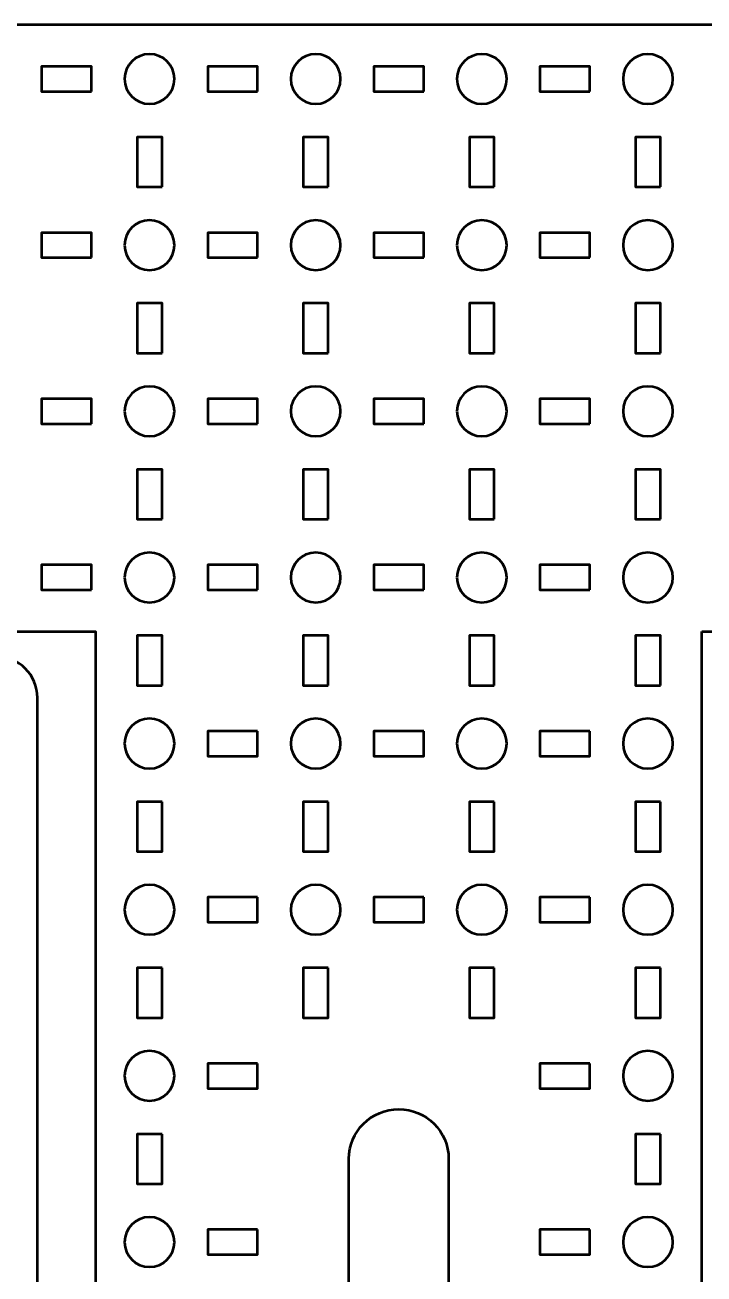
# Model space of a CAD drawing. Header units: centimetres. Extents: x -26.1 to 5.1, y -32.2 to 2.5.
# Drawn here: x -11 to -2.83, y -12.51 to 2.53 of the extents above; entities that cross this region are included whole.
import ezdxf

# ---------------------------------------------------------------- set-up
doc = ezdxf.new("R2010")
doc.units = ezdxf.units.CM
doc.header["$MEASUREMENT"] = 0
doc.layers.add('Layer 1', color=7, linetype='Continuous')

msp = doc.modelspace()

# ---------------------------------------------------------------- linework, layer by layer
at = {"layer": 'Layer 1', "color": 114, "lineweight": 53}
for points in [[(-2.84999, -4.775), (-2.84999, -4.775), (-2.84999, -14.27503), (-2.84999, -14.27503), (-2.84999, -14.27503), (-2.84999, -14.552), (-3.07308, -14.77499), (-3.35008, -14.77499), (-3.35008, -14.77499), (-3.35008, -14.77499), (-5.90001, -14.77499), (-5.90001, -14.77499), (-5.90001, -14.77499), (-5.90001, -14.77499), (-5.90001, -11.12499), (-5.90001, -11.12499), (-5.90001, -11.12499), (-5.90001, -10.79367), (-6.16869, -10.52499), (-6.50001, -10.52499), (-6.50001, -10.52499), (-6.83133, -10.52499), (-7.10001, -10.79367), (-7.10001, -11.12499), (-7.10001, -11.12499), (-7.10001, -11.12499), (-7.10001, -14.77499), (-7.10001, -14.77499), (-7.10001, -14.77499), (-7.10001, -14.77499), (-9.65005, -14.77499), (-9.65005, -14.77499), (-9.65005, -14.77499), (-9.92702, -14.77499), (-10.15001, -14.552), (-10.15001, -14.27503), (-10.15001, -14.27503), (-10.15001, -14.27503), (-10.15001, -4.775), (-10.15001, -4.775), (-10.15001, -4.775), (-10.15001, -4.775), (-17.65004, -4.775), (-17.65004, -4.775), (-17.65004, -4.775), (-17.92701, -4.775), (-18.15, -4.55191), (-18.15, -4.27491), (-18.15, -4.27491), (-18.15, -4.27491), (-18.15, 2.02506), (-18.15, 2.02506), (-18.15, 2.02506), (-18.15, 2.30203), (-17.92701, 2.52502), (-17.65004, 2.52502), (-17.65004, 2.52502), (-17.65004, 2.52502), (4.64989, 2.52502), (4.64989, 2.52502), (4.64989, 2.52502), (4.92689, 2.52502), (5.14999, 2.30203), (5.14999, 2.02506), (5.14999, 2.02506), (5.14999, 2.02506), (5.14999, -4.27491), (5.14999, -4.27491), (5.14999, -4.27491), (5.14999, -4.55191), (4.92689, -4.775), (4.64989, -4.775), (4.64989, -4.775), (4.64989, -4.775), (-2.84999, -4.775), (-2.84999, -4.775)], [(-18.15001, -15.07498), (-18.15001, -15.07498), (-18.15001, -5.57495), (-18.15001, -5.57495), (-18.15001, -5.57495), (-18.15001, -5.29798), (-17.92692, -5.07499), (-17.64992, -5.07499), (-17.64992, -5.07499), (-17.64992, -5.07499), (-15.09999, -5.07499), (-15.09999, -5.07499), (-15.09999, -5.07499), (-15.09999, -5.07499), (-15.09999, -8.72499), (-15.09999, -8.72499), (-15.09999, -8.72499), (-15.09999, -9.05631), (-14.83131, -9.32499), (-14.49999, -9.32499), (-14.49999, -9.32499), (-14.16867, -9.32499), (-13.89999, -9.05631), (-13.89999, -8.72499), (-13.89999, -8.72499), (-13.89999, -8.72499), (-13.89999, -5.07499), (-13.89999, -5.07499), (-13.89999, -5.07499), (-13.89999, -5.07499), (-11.34995, -5.07499), (-11.34995, -5.07499), (-11.34995, -5.07499), (-11.07298, -5.07499), (-10.84999, -5.29798), (-10.84999, -5.57495), (-10.84999, -5.57495), (-10.84999, -5.57495), (-10.84999, -15.07498), (-10.84999, -15.07498), (-10.84999, -15.07498), (-10.84999, -15.07498), (-3.34996, -15.07498), (-3.34996, -15.07498), (-3.34996, -15.07498), (-3.07299, -15.07498), (-2.85, -15.29807), (-2.85, -15.57507), (-2.85, -15.57507), (-2.85, -15.57507), (-2.85, -21.87504), (-2.85, -21.87504), (-2.85, -21.87504), (-2.85, -22.15201), (-3.07299, -22.375), (-3.34996, -22.375), (-3.34996, -22.375), (-3.34996, -22.375), (-25.64989, -22.375), (-25.64989, -22.375), (-25.64989, -22.375), (-25.92689, -22.375), (-26.14999, -22.15201), (-26.14999, -21.87504), (-26.14999, -21.87504), (-26.14999, -21.87504), (-26.14999, -15.57507), (-26.14999, -15.57507), (-26.14999, -15.57507), (-26.14999, -15.29807), (-25.92689, -15.07498), (-25.64989, -15.07498), (-25.64989, -15.07498), (-25.64989, -15.07498), (-18.15001, -15.07498), (-18.15001, -15.07498)]]:
    msp.add_open_spline(points, degree=3, knots=[0, 0, 0, 0, 0.05263158, 0.05263158, 0.05263158, 0.05263158, 0.10526316, 0.10526316, 0.10526316, 0.10526316, 0.15789474, 0.15789474, 0.15789474, 0.15789474, 0.21052632, 0.21052632, 0.21052632, 0.21052632, 0.26315789, 0.26315789, 0.26315789, 0.26315789, 0.31578947, 0.31578947, 0.31578947, 0.31578947, 0.36842105, 0.36842105, 0.36842105, 0.36842105, 0.42105263, 0.42105263, 0.42105263, 0.42105263, 0.47368421, 0.47368421, 0.47368421, 0.47368421, 0.52631579, 0.52631579, 0.52631579, 0.52631579, 0.57894737, 0.57894737, 0.57894737, 0.57894737, 0.63157895, 0.63157895, 0.63157895, 0.63157895, 0.68421053, 0.68421053, 0.68421053, 0.68421053, 0.73684211, 0.73684211, 0.73684211, 0.73684211, 0.78947368, 0.78947368, 0.78947368, 0.78947368, 0.84210526, 0.84210526, 0.84210526, 0.84210526, 0.89473684, 0.89473684, 0.89473684, 0.89473684, 0.94736842, 0.94736842, 0.94736842, 0.94736842, 1, 1, 1, 1], dxfattribs=at)
at = {"layer": 'Layer 1', "lineweight": 53}
for points in [[(-9.80004, 1.87499), (-9.80004, 2.04076), (-9.66571, 2.17499), (-9.50004, 2.17499), (-9.50004, 2.17499), (-9.33441, 2.17499), (-9.20004, 2.04076), (-9.20004, 1.87499), (-9.20004, 1.87499), (-9.20004, 1.70932), (-9.33441, 1.57499), (-9.50004, 1.57499), (-9.50004, 1.57499), (-9.66571, 1.57499), (-9.80004, 1.70932), (-9.80004, 1.87499)], [(-7.80011, 1.87499), (-7.80011, 2.04076), (-7.66574, 2.17499), (-7.50011, 2.17499), (-7.50011, 2.17499), (-7.33434, 2.17499), (-7.20011, 2.04076), (-7.20011, 1.87499), (-7.20011, 1.87499), (-7.20011, 1.70932), (-7.33434, 1.57499), (-7.50011, 1.57499), (-7.50011, 1.57499), (-7.66574, 1.57499), (-7.80011, 1.70932), (-7.80011, 1.87499)], [(-5.8, 1.87499), (-5.8, 2.04076), (-5.66567, 2.17499), (-5.50005, 2.17499), (-5.50005, 2.17499), (-5.33438, 2.17499), (-5.20004, 2.04076), (-5.20004, 1.87499), (-5.20004, 1.87499), (-5.20004, 1.70932), (-5.33438, 1.57499), (-5.50005, 1.57499), (-5.50005, 1.57499), (-5.66567, 1.57499), (-5.8, 1.70932), (-5.8, 1.87499)], [(-3.80008, 1.87499), (-3.80008, 2.04076), (-3.66571, 2.17499), (-3.50008, 2.17499), (-3.50008, 2.17499), (-3.33431, 2.17499), (-3.20008, 2.04076), (-3.20008, 1.87499), (-3.20008, 1.87499), (-3.20008, 1.70932), (-3.33431, 1.57499), (-3.50008, 1.57499), (-3.50008, 1.57499), (-3.66571, 1.57499), (-3.80008, 1.70932), (-3.80008, 1.87499)], [(-10.20009, 1.72506), (-10.20009, 1.72506), (-10.8001, 1.72506), (-10.8001, 1.72506), (-10.8001, 1.72506), (-10.8001, 1.72506), (-10.8001, 2.02506), (-10.8001, 2.02506), (-10.8001, 2.02506), (-10.8001, 2.02506), (-10.20009, 2.02506), (-10.20009, 2.02506), (-10.20009, 2.02506), (-10.20009, 2.02506), (-10.20009, 1.72506), (-10.20009, 1.72506)], [(-8.20002, 1.72506), (-8.20002, 1.72506), (-8.80002, 1.72506), (-8.80002, 1.72506), (-8.80002, 1.72506), (-8.80002, 1.72506), (-8.80002, 2.02506), (-8.80002, 2.02506), (-8.80002, 2.02506), (-8.80002, 2.02506), (-8.20002, 2.02506), (-8.20002, 2.02506), (-8.20002, 2.02506), (-8.20002, 2.02506), (-8.20002, 1.72506), (-8.20002, 1.72506)], [(-6.20005, 1.72506), (-6.20005, 1.72506), (-6.80006, 1.72506), (-6.80006, 1.72506), (-6.80006, 1.72506), (-6.80006, 1.72506), (-6.80006, 2.02506), (-6.80006, 2.02506), (-6.80006, 2.02506), (-6.80006, 2.02506), (-6.20005, 2.02506), (-6.20005, 2.02506), (-6.20005, 2.02506), (-6.20005, 2.02506), (-6.20005, 1.72506), (-6.20005, 1.72506)], [(-4.19999, 1.72506), (-4.19999, 1.72506), (-4.79999, 1.72506), (-4.79999, 1.72506), (-4.79999, 1.72506), (-4.79999, 1.72506), (-4.79999, 2.02506), (-4.79999, 2.02506), (-4.79999, 2.02506), (-4.79999, 2.02506), (-4.19999, 2.02506), (-4.19999, 2.02506), (-4.19999, 2.02506), (-4.19999, 2.02506), (-4.19999, 1.72506), (-4.19999, 1.72506)], [(-9.34997, 0.57507), (-9.34997, 0.57507), (-9.64997, 0.57507), (-9.64997, 0.57507), (-9.64997, 0.57507), (-9.64997, 0.57507), (-9.64997, 1.17508), (-9.64997, 1.17508), (-9.64997, 1.17508), (-9.64997, 1.17508), (-9.34997, 1.17508), (-9.34997, 1.17508), (-9.34997, 1.17508), (-9.34997, 1.17508), (-9.34997, 0.57507), (-9.34997, 0.57507)], [(-7.35004, 0.57507), (-7.35004, 0.57507), (-7.65004, 0.57507), (-7.65004, 0.57507), (-7.65004, 0.57507), (-7.65004, 0.57507), (-7.65004, 1.17508), (-7.65004, 1.17508), (-7.65004, 1.17508), (-7.65004, 1.17508), (-7.35004, 1.17508), (-7.35004, 1.17508), (-7.35004, 1.17508), (-7.35004, 1.17508), (-7.35004, 0.57507), (-7.35004, 0.57507)], [(-5.35011, 0.57507), (-5.35011, 0.57507), (-5.65012, 0.57507), (-5.65012, 0.57507), (-5.65012, 0.57507), (-5.65012, 0.57507), (-5.65012, 1.17508), (-5.65012, 1.17508), (-5.65012, 1.17508), (-5.65012, 1.17508), (-5.35011, 1.17508), (-5.35011, 1.17508), (-5.35011, 1.17508), (-5.35011, 1.17508), (-5.35011, 0.57507), (-5.35011, 0.57507)], [(-3.35001, 0.57507), (-3.35001, 0.57507), (-3.65001, 0.57507), (-3.65001, 0.57507), (-3.65001, 0.57507), (-3.65001, 0.57507), (-3.65001, 1.17508), (-3.65001, 1.17508), (-3.65001, 1.17508), (-3.65001, 1.17508), (-3.35001, 1.17508), (-3.35001, 1.17508), (-3.35001, 1.17508), (-3.35001, 1.17508), (-3.35001, 0.57507), (-3.35001, 0.57507)], [(-9.80004, -0.12498), (-9.80004, 0.04069), (-9.66571, 0.17502), (-9.50004, 0.17502), (-9.50004, 0.17502), (-9.33441, 0.17502), (-9.20004, 0.04069), (-9.20004, -0.12498), (-9.20004, -0.12498), (-9.20004, -0.29061), (-9.33441, -0.42498), (-9.50004, -0.42498), (-9.50004, -0.42498), (-9.66571, -0.42498), (-9.80004, -0.29061), (-9.80004, -0.12498)], [(-7.80011, -0.12498), (-7.80011, 0.04069), (-7.66574, 0.17502), (-7.50011, 0.17502), (-7.50011, 0.17502), (-7.33434, 0.17502), (-7.20011, 0.04069), (-7.20011, -0.12498), (-7.20011, -0.12498), (-7.20011, -0.29061), (-7.33434, -0.42498), (-7.50011, -0.42498), (-7.50011, -0.42498), (-7.66574, -0.42498), (-7.80011, -0.29061), (-7.80011, -0.12498)], [(-5.8, -0.12498), (-5.8, 0.04069), (-5.66567, 0.17502), (-5.50005, 0.17502), (-5.50005, 0.17502), (-5.33438, 0.17502), (-5.20004, 0.04069), (-5.20004, -0.12498), (-5.20004, -0.12498), (-5.20004, -0.29061), (-5.33438, -0.42498), (-5.50005, -0.42498), (-5.50005, -0.42498), (-5.66567, -0.42498), (-5.8, -0.29061), (-5.8, -0.12498)], [(-3.80008, -0.12498), (-3.80008, 0.04069), (-3.66571, 0.17502), (-3.50008, 0.17502), (-3.50008, 0.17502), (-3.33431, 0.17502), (-3.20008, 0.04069), (-3.20008, -0.12498), (-3.20008, -0.12498), (-3.20008, -0.29061), (-3.33431, -0.42498), (-3.50008, -0.42498), (-3.50008, -0.42498), (-3.66571, -0.42498), (-3.80008, -0.29061), (-3.80008, -0.12498)], [(-10.20009, -0.27505), (-10.20009, -0.27505), (-10.8001, -0.27505), (-10.8001, -0.27505), (-10.8001, -0.27505), (-10.8001, -0.27505), (-10.8001, 0.02495), (-10.8001, 0.02495), (-10.8001, 0.02495), (-10.8001, 0.02495), (-10.20009, 0.02495), (-10.20009, 0.02495), (-10.20009, 0.02495), (-10.20009, 0.02495), (-10.20009, -0.27505), (-10.20009, -0.27505)], [(-8.20002, -0.27505), (-8.20002, -0.27505), (-8.80002, -0.27505), (-8.80002, -0.27505), (-8.80002, -0.27505), (-8.80002, -0.27505), (-8.80002, 0.02495), (-8.80002, 0.02495), (-8.80002, 0.02495), (-8.80002, 0.02495), (-8.20002, 0.02495), (-8.20002, 0.02495), (-8.20002, 0.02495), (-8.20002, 0.02495), (-8.20002, -0.27505), (-8.20002, -0.27505)], [(-6.20005, -0.27505), (-6.20005, -0.27505), (-6.80006, -0.27505), (-6.80006, -0.27505), (-6.80006, -0.27505), (-6.80006, -0.27505), (-6.80006, 0.02495), (-6.80006, 0.02495), (-6.80006, 0.02495), (-6.80006, 0.02495), (-6.20005, 0.02495), (-6.20005, 0.02495), (-6.20005, 0.02495), (-6.20005, 0.02495), (-6.20005, -0.27505), (-6.20005, -0.27505)], [(-4.19999, -0.27505), (-4.19999, -0.27505), (-4.79999, -0.27505), (-4.79999, -0.27505), (-4.79999, -0.27505), (-4.79999, -0.27505), (-4.79999, 0.02495), (-4.79999, 0.02495), (-4.79999, 0.02495), (-4.79999, 0.02495), (-4.19999, 0.02495), (-4.19999, 0.02495), (-4.19999, 0.02495), (-4.19999, 0.02495), (-4.19999, -0.27505), (-4.19999, -0.27505)], [(-9.34997, -1.42499), (-9.34997, -1.42499), (-9.64997, -1.42499), (-9.64997, -1.42499), (-9.64997, -1.42499), (-9.64997, -1.42499), (-9.64997, -0.825), (-9.64997, -0.825), (-9.64997, -0.825), (-9.64997, -0.825), (-9.34997, -0.825), (-9.34997, -0.825), (-9.34997, -0.825), (-9.34997, -0.825), (-9.34997, -1.42499), (-9.34997, -1.42499)], [(-7.35004, -1.42499), (-7.35004, -1.42499), (-7.65004, -1.42499), (-7.65004, -1.42499), (-7.65004, -1.42499), (-7.65004, -1.42499), (-7.65004, -0.825), (-7.65004, -0.825), (-7.65004, -0.825), (-7.65004, -0.825), (-7.35004, -0.825), (-7.35004, -0.825), (-7.35004, -0.825), (-7.35004, -0.825), (-7.35004, -1.42499), (-7.35004, -1.42499)], [(-5.35011, -1.42499), (-5.35011, -1.42499), (-5.65012, -1.42499), (-5.65012, -1.42499), (-5.65012, -1.42499), (-5.65012, -1.42499), (-5.65012, -0.825), (-5.65012, -0.825), (-5.65012, -0.825), (-5.65012, -0.825), (-5.35011, -0.825), (-5.35011, -0.825), (-5.35011, -0.825), (-5.35011, -0.825), (-5.35011, -1.42499), (-5.35011, -1.42499)], [(-3.35001, -1.42499), (-3.35001, -1.42499), (-3.65001, -1.42499), (-3.65001, -1.42499), (-3.65001, -1.42499), (-3.65001, -1.42499), (-3.65001, -0.825), (-3.65001, -0.825), (-3.65001, -0.825), (-3.65001, -0.825), (-3.35001, -0.825), (-3.35001, -0.825), (-3.35001, -0.825), (-3.35001, -0.825), (-3.35001, -1.42499), (-3.35001, -1.42499)], [(-9.80004, -2.1249), (-9.80004, -1.95927), (-9.66571, -1.8249), (-9.50004, -1.8249), (-9.50004, -1.8249), (-9.33441, -1.8249), (-9.20004, -1.95927), (-9.20004, -2.1249), (-9.20004, -2.1249), (-9.20004, -2.29067), (-9.33441, -2.4249), (-9.50004, -2.4249), (-9.50004, -2.4249), (-9.66571, -2.4249), (-9.80004, -2.29067), (-9.80004, -2.1249)], [(-7.80011, -2.1249), (-7.80011, -1.95927), (-7.66574, -1.8249), (-7.50011, -1.8249), (-7.50011, -1.8249), (-7.33434, -1.8249), (-7.20011, -1.95927), (-7.20011, -2.1249), (-7.20011, -2.1249), (-7.20011, -2.29067), (-7.33434, -2.4249), (-7.50011, -2.4249), (-7.50011, -2.4249), (-7.66574, -2.4249), (-7.80011, -2.29067), (-7.80011, -2.1249)], [(-5.8, -2.1249), (-5.8, -1.95927), (-5.66567, -1.8249), (-5.50005, -1.8249), (-5.50005, -1.8249), (-5.33438, -1.8249), (-5.20004, -1.95927), (-5.20004, -2.1249), (-5.20004, -2.1249), (-5.20004, -2.29067), (-5.33438, -2.4249), (-5.50005, -2.4249), (-5.50005, -2.4249), (-5.66567, -2.4249), (-5.8, -2.29067), (-5.8, -2.1249)], [(-3.80008, -2.1249), (-3.80008, -1.95927), (-3.66571, -1.8249), (-3.50008, -1.8249), (-3.50008, -1.8249), (-3.33431, -1.8249), (-3.20008, -1.95927), (-3.20008, -2.1249), (-3.20008, -2.1249), (-3.20008, -2.29067), (-3.33431, -2.4249), (-3.50008, -2.4249), (-3.50008, -2.4249), (-3.66571, -2.4249), (-3.80008, -2.29067), (-3.80008, -2.1249)], [(-10.20009, -2.27497), (-10.20009, -2.27497), (-10.8001, -2.27497), (-10.8001, -2.27497), (-10.8001, -2.27497), (-10.8001, -2.27497), (-10.8001, -1.97497), (-10.8001, -1.97497), (-10.8001, -1.97497), (-10.8001, -1.97497), (-10.20009, -1.97497), (-10.20009, -1.97497), (-10.20009, -1.97497), (-10.20009, -1.97497), (-10.20009, -2.27497), (-10.20009, -2.27497)], [(-8.20002, -2.27497), (-8.20002, -2.27497), (-8.80002, -2.27497), (-8.80002, -2.27497), (-8.80002, -2.27497), (-8.80002, -2.27497), (-8.80002, -1.97497), (-8.80002, -1.97497), (-8.80002, -1.97497), (-8.80002, -1.97497), (-8.20002, -1.97497), (-8.20002, -1.97497), (-8.20002, -1.97497), (-8.20002, -1.97497), (-8.20002, -2.27497), (-8.20002, -2.27497)], [(-6.20005, -2.27497), (-6.20005, -2.27497), (-6.80006, -2.27497), (-6.80006, -2.27497), (-6.80006, -2.27497), (-6.80006, -2.27497), (-6.80006, -1.97497), (-6.80006, -1.97497), (-6.80006, -1.97497), (-6.80006, -1.97497), (-6.20005, -1.97497), (-6.20005, -1.97497), (-6.20005, -1.97497), (-6.20005, -1.97497), (-6.20005, -2.27497), (-6.20005, -2.27497)], [(-4.19999, -2.27497), (-4.19999, -2.27497), (-4.79999, -2.27497), (-4.79999, -2.27497), (-4.79999, -2.27497), (-4.79999, -2.27497), (-4.79999, -1.97497), (-4.79999, -1.97497), (-4.79999, -1.97497), (-4.79999, -1.97497), (-4.19999, -1.97497), (-4.19999, -1.97497), (-4.19999, -1.97497), (-4.19999, -1.97497), (-4.19999, -2.27497), (-4.19999, -2.27497)], [(-9.34997, -3.42496), (-9.34997, -3.42496), (-9.64997, -3.42496), (-9.64997, -3.42496), (-9.64997, -3.42496), (-9.64997, -3.42496), (-9.64997, -2.82495), (-9.64997, -2.82495), (-9.64997, -2.82495), (-9.64997, -2.82495), (-9.34997, -2.82495), (-9.34997, -2.82495), (-9.34997, -2.82495), (-9.34997, -2.82495), (-9.34997, -3.42496), (-9.34997, -3.42496)], [(-7.35004, -3.42496), (-7.35004, -3.42496), (-7.65004, -3.42496), (-7.65004, -3.42496), (-7.65004, -3.42496), (-7.65004, -3.42496), (-7.65004, -2.82495), (-7.65004, -2.82495), (-7.65004, -2.82495), (-7.65004, -2.82495), (-7.35004, -2.82495), (-7.35004, -2.82495), (-7.35004, -2.82495), (-7.35004, -2.82495), (-7.35004, -3.42496), (-7.35004, -3.42496)], [(-5.35011, -3.42496), (-5.35011, -3.42496), (-5.65012, -3.42496), (-5.65012, -3.42496), (-5.65012, -3.42496), (-5.65012, -3.42496), (-5.65012, -2.82495), (-5.65012, -2.82495), (-5.65012, -2.82495), (-5.65012, -2.82495), (-5.35011, -2.82495), (-5.35011, -2.82495), (-5.35011, -2.82495), (-5.35011, -2.82495), (-5.35011, -3.42496), (-5.35011, -3.42496)], [(-3.35001, -3.42496), (-3.35001, -3.42496), (-3.65001, -3.42496), (-3.65001, -3.42496), (-3.65001, -3.42496), (-3.65001, -3.42496), (-3.65001, -2.82495), (-3.65001, -2.82495), (-3.65001, -2.82495), (-3.65001, -2.82495), (-3.35001, -2.82495), (-3.35001, -2.82495), (-3.35001, -2.82495), (-3.35001, -2.82495), (-3.35001, -3.42496), (-3.35001, -3.42496)], [(-9.80004, -4.12497), (-9.80004, -3.9592), (-9.66571, -3.82497), (-9.50004, -3.82497), (-9.50004, -3.82497), (-9.33441, -3.82497), (-9.20004, -3.9592), (-9.20004, -4.12497), (-9.20004, -4.12497), (-9.20004, -4.29064), (-9.33441, -4.42498), (-9.50004, -4.42498), (-9.50004, -4.42498), (-9.66571, -4.42498), (-9.80004, -4.29064), (-9.80004, -4.12497)], [(-7.80011, -4.12497), (-7.80011, -3.9592), (-7.66574, -3.82497), (-7.50011, -3.82497), (-7.50011, -3.82497), (-7.33434, -3.82497), (-7.20011, -3.9592), (-7.20011, -4.12497), (-7.20011, -4.12497), (-7.20011, -4.29064), (-7.33434, -4.42498), (-7.50011, -4.42498), (-7.50011, -4.42498), (-7.66574, -4.42498), (-7.80011, -4.29064), (-7.80011, -4.12497)], [(-5.8, -4.12497), (-5.8, -3.9592), (-5.66567, -3.82497), (-5.50005, -3.82497), (-5.50005, -3.82497), (-5.33438, -3.82497), (-5.20004, -3.9592), (-5.20004, -4.12497), (-5.20004, -4.12497), (-5.20004, -4.29064), (-5.33438, -4.42498), (-5.50005, -4.42498), (-5.50005, -4.42498), (-5.66567, -4.42498), (-5.8, -4.29064), (-5.8, -4.12497)], [(-3.80008, -4.12497), (-3.80008, -3.9592), (-3.66571, -3.82497), (-3.50008, -3.82497), (-3.50008, -3.82497), (-3.33431, -3.82497), (-3.20008, -3.9592), (-3.20008, -4.12497), (-3.20008, -4.12497), (-3.20008, -4.29064), (-3.33431, -4.42498), (-3.50008, -4.42498), (-3.50008, -4.42498), (-3.66571, -4.42498), (-3.80008, -4.29064), (-3.80008, -4.12497)], [(-10.20009, -4.27491), (-10.20009, -4.27491), (-10.8001, -4.27491), (-10.8001, -4.27491), (-10.8001, -4.27491), (-10.8001, -4.27491), (-10.8001, -3.9749), (-10.8001, -3.9749), (-10.8001, -3.9749), (-10.8001, -3.9749), (-10.20009, -3.9749), (-10.20009, -3.9749), (-10.20009, -3.9749), (-10.20009, -3.9749), (-10.20009, -4.27491), (-10.20009, -4.27491)], [(-8.20002, -4.27491), (-8.20002, -4.27491), (-8.80002, -4.27491), (-8.80002, -4.27491), (-8.80002, -4.27491), (-8.80002, -4.27491), (-8.80002, -3.9749), (-8.80002, -3.9749), (-8.80002, -3.9749), (-8.80002, -3.9749), (-8.20002, -3.9749), (-8.20002, -3.9749), (-8.20002, -3.9749), (-8.20002, -3.9749), (-8.20002, -4.27491), (-8.20002, -4.27491)], [(-6.20005, -4.27491), (-6.20005, -4.27491), (-6.80006, -4.27491), (-6.80006, -4.27491), (-6.80006, -4.27491), (-6.80006, -4.27491), (-6.80006, -3.9749), (-6.80006, -3.9749), (-6.80006, -3.9749), (-6.80006, -3.9749), (-6.20005, -3.9749), (-6.20005, -3.9749), (-6.20005, -3.9749), (-6.20005, -3.9749), (-6.20005, -4.27491), (-6.20005, -4.27491)], [(-4.19999, -4.27491), (-4.19999, -4.27491), (-4.79999, -4.27491), (-4.79999, -4.27491), (-4.79999, -4.27491), (-4.79999, -4.27491), (-4.79999, -3.9749), (-4.79999, -3.9749), (-4.79999, -3.9749), (-4.79999, -3.9749), (-4.19999, -3.9749), (-4.19999, -3.9749), (-4.19999, -3.9749), (-4.19999, -3.9749), (-4.19999, -4.27491), (-4.19999, -4.27491)], [(-9.34997, -5.42496), (-9.34997, -5.42496), (-9.64997, -5.42496), (-9.64997, -5.42496), (-9.64997, -5.42496), (-9.64997, -5.42496), (-9.64997, -4.82495), (-9.64997, -4.82495), (-9.64997, -4.82495), (-9.64997, -4.82495), (-9.34997, -4.82495), (-9.34997, -4.82495), (-9.34997, -4.82495), (-9.34997, -4.82495), (-9.34997, -5.42496), (-9.34997, -5.42496)], [(-7.35004, -5.42496), (-7.35004, -5.42496), (-7.65004, -5.42496), (-7.65004, -5.42496), (-7.65004, -5.42496), (-7.65004, -5.42496), (-7.65004, -4.82495), (-7.65004, -4.82495), (-7.65004, -4.82495), (-7.65004, -4.82495), (-7.35004, -4.82495), (-7.35004, -4.82495), (-7.35004, -4.82495), (-7.35004, -4.82495), (-7.35004, -5.42496), (-7.35004, -5.42496)], [(-5.35011, -5.42496), (-5.35011, -5.42496), (-5.65012, -5.42496), (-5.65012, -5.42496), (-5.65012, -5.42496), (-5.65012, -5.42496), (-5.65012, -4.82495), (-5.65012, -4.82495), (-5.65012, -4.82495), (-5.65012, -4.82495), (-5.35011, -4.82495), (-5.35011, -4.82495), (-5.35011, -4.82495), (-5.35011, -4.82495), (-5.35011, -5.42496), (-5.35011, -5.42496)], [(-3.35001, -5.42496), (-3.35001, -5.42496), (-3.65001, -5.42496), (-3.65001, -5.42496), (-3.65001, -5.42496), (-3.65001, -5.42496), (-3.65001, -4.82495), (-3.65001, -4.82495), (-3.65001, -4.82495), (-3.65001, -4.82495), (-3.35001, -4.82495), (-3.35001, -4.82495), (-3.35001, -4.82495), (-3.35001, -4.82495), (-3.35001, -5.42496), (-3.35001, -5.42496)], [(-9.49998, -6.42503), (-9.66575, -6.42503), (-9.79998, -6.2907), (-9.79998, -6.12503), (-9.79998, -6.12503), (-9.79998, -5.9594), (-9.66575, -5.82503), (-9.49998, -5.82503), (-9.49998, -5.82503), (-9.33431, -5.82503), (-9.19998, -5.9594), (-9.19998, -6.12503), (-9.19998, -6.12503), (-9.19998, -6.2907), (-9.33431, -6.42503), (-9.49998, -6.42503)], [(-7.50001, -6.42503), (-7.66568, -6.42503), (-7.80001, -6.2907), (-7.80001, -6.12503), (-7.80001, -6.12503), (-7.80001, -5.9594), (-7.66568, -5.82503), (-7.50001, -5.82503), (-7.50001, -5.82503), (-7.33438, -5.82503), (-7.20001, -5.9594), (-7.20001, -6.12503), (-7.20001, -6.12503), (-7.20001, -6.2907), (-7.33438, -6.42503), (-7.50001, -6.42503)], [(-5.50009, -6.42503), (-5.66572, -6.42503), (-5.80009, -6.2907), (-5.80009, -6.12503), (-5.80009, -6.12503), (-5.80009, -5.9594), (-5.66572, -5.82503), (-5.50009, -5.82503), (-5.50009, -5.82503), (-5.33432, -5.82503), (-5.20009, -5.9594), (-5.20009, -6.12503), (-5.20009, -6.12503), (-5.20009, -6.2907), (-5.33432, -6.42503), (-5.50009, -6.42503)], [(-3.50002, -6.42503), (-3.66579, -6.42503), (-3.80002, -6.2907), (-3.80002, -6.12503), (-3.80002, -6.12503), (-3.80002, -5.9594), (-3.66579, -5.82503), (-3.50002, -5.82503), (-3.50002, -5.82503), (-3.33435, -5.82503), (-3.20001, -5.9594), (-3.20001, -6.12503), (-3.20001, -6.12503), (-3.20001, -6.2907), (-3.33435, -6.42503), (-3.50002, -6.42503)], [(-8.20006, -5.97496), (-8.20006, -5.97496), (-8.20006, -6.27496), (-8.20006, -6.27496), (-8.20006, -6.27496), (-8.20006, -6.27496), (-8.80007, -6.27496), (-8.80007, -6.27496), (-8.80007, -6.27496), (-8.80007, -6.27496), (-8.80007, -5.97496), (-8.80007, -5.97496), (-8.80007, -5.97496), (-8.80007, -5.97496), (-8.20006, -5.97496), (-8.20006, -5.97496)], [(-6.2, -5.97496), (-6.2, -5.97496), (-6.2, -6.27496), (-6.2, -6.27496), (-6.2, -6.27496), (-6.2, -6.27496), (-6.79999, -6.27496), (-6.79999, -6.27496), (-6.79999, -6.27496), (-6.79999, -6.27496), (-6.79999, -5.97496), (-6.79999, -5.97496), (-6.79999, -5.97496), (-6.79999, -5.97496), (-6.2, -5.97496), (-6.2, -5.97496)], [(-4.20003, -5.97496), (-4.20003, -5.97496), (-4.20003, -6.27496), (-4.20003, -6.27496), (-4.20003, -6.27496), (-4.20003, -6.27496), (-4.80004, -6.27496), (-4.80004, -6.27496), (-4.80004, -6.27496), (-4.80004, -6.27496), (-4.80004, -5.97496), (-4.80004, -5.97496), (-4.80004, -5.97496), (-4.80004, -5.97496), (-4.20003, -5.97496), (-4.20003, -5.97496)], [(-9.35005, -6.82508), (-9.35005, -6.82508), (-9.35005, -7.42509), (-9.35005, -7.42509), (-9.35005, -7.42509), (-9.35005, -7.42509), (-9.65005, -7.42509), (-9.65005, -7.42509), (-9.65005, -7.42509), (-9.65005, -7.42509), (-9.65005, -6.82508), (-9.65005, -6.82508), (-9.65005, -6.82508), (-9.65005, -6.82508), (-9.35005, -6.82508), (-9.35005, -6.82508)], [(-7.34994, -6.82508), (-7.34994, -6.82508), (-7.34994, -7.42509), (-7.34994, -7.42509), (-7.34994, -7.42509), (-7.34994, -7.42509), (-7.64994, -7.42509), (-7.64994, -7.42509), (-7.64994, -7.42509), (-7.64994, -7.42509), (-7.64994, -6.82508), (-7.64994, -6.82508), (-7.64994, -6.82508), (-7.64994, -6.82508), (-7.34994, -6.82508), (-7.34994, -6.82508)], [(-5.35002, -6.82508), (-5.35002, -6.82508), (-5.35002, -7.42509), (-5.35002, -7.42509), (-5.35002, -7.42509), (-5.35002, -7.42509), (-5.65002, -7.42509), (-5.65002, -7.42509), (-5.65002, -7.42509), (-5.65002, -7.42509), (-5.65002, -6.82508), (-5.65002, -6.82508), (-5.65002, -6.82508), (-5.65002, -6.82508), (-5.35002, -6.82508), (-5.35002, -6.82508)], [(-3.35008, -6.82508), (-3.35008, -6.82508), (-3.35008, -7.42509), (-3.35008, -7.42509), (-3.35008, -7.42509), (-3.35008, -7.42509), (-3.65009, -7.42509), (-3.65009, -7.42509), (-3.65009, -7.42509), (-3.65009, -7.42509), (-3.65009, -6.82508), (-3.65009, -6.82508), (-3.65009, -6.82508), (-3.65009, -6.82508), (-3.35008, -6.82508), (-3.35008, -6.82508)], [(-9.49998, -8.425), (-9.66575, -8.425), (-9.79998, -8.29077), (-9.79998, -8.125), (-9.79998, -8.125), (-9.79998, -7.95933), (-9.66575, -7.825), (-9.49998, -7.825), (-9.49998, -7.825), (-9.33431, -7.825), (-9.19998, -7.95933), (-9.19998, -8.125), (-9.19998, -8.125), (-9.19998, -8.29077), (-9.33431, -8.425), (-9.49998, -8.425)], [(-7.50001, -8.425), (-7.66568, -8.425), (-7.80001, -8.29077), (-7.80001, -8.125), (-7.80001, -8.125), (-7.80001, -7.95933), (-7.66568, -7.825), (-7.50001, -7.825), (-7.50001, -7.825), (-7.33438, -7.825), (-7.20001, -7.95933), (-7.20001, -8.125), (-7.20001, -8.125), (-7.20001, -8.29077), (-7.33438, -8.425), (-7.50001, -8.425)], [(-5.50009, -8.425), (-5.66572, -8.425), (-5.80009, -8.29077), (-5.80009, -8.125), (-5.80009, -8.125), (-5.80009, -7.95933), (-5.66572, -7.825), (-5.50009, -7.825), (-5.50009, -7.825), (-5.33432, -7.825), (-5.20009, -7.95933), (-5.20009, -8.125), (-5.20009, -8.125), (-5.20009, -8.29077), (-5.33432, -8.425), (-5.50009, -8.425)], [(-3.50002, -8.425), (-3.66579, -8.425), (-3.80002, -8.29077), (-3.80002, -8.125), (-3.80002, -8.125), (-3.80002, -7.95933), (-3.66579, -7.825), (-3.50002, -7.825), (-3.50002, -7.825), (-3.33435, -7.825), (-3.20001, -7.95933), (-3.20001, -8.125), (-3.20001, -8.125), (-3.20001, -8.29077), (-3.33435, -8.425), (-3.50002, -8.425)], [(-8.20006, -7.97507), (-8.20006, -7.97507), (-8.20006, -8.27507), (-8.20006, -8.27507), (-8.20006, -8.27507), (-8.20006, -8.27507), (-8.80007, -8.27507), (-8.80007, -8.27507), (-8.80007, -8.27507), (-8.80007, -8.27507), (-8.80007, -7.97507), (-8.80007, -7.97507), (-8.80007, -7.97507), (-8.80007, -7.97507), (-8.20006, -7.97507), (-8.20006, -7.97507)], [(-6.2, -7.97507), (-6.2, -7.97507), (-6.2, -8.27507), (-6.2, -8.27507), (-6.2, -8.27507), (-6.2, -8.27507), (-6.79999, -8.27507), (-6.79999, -8.27507), (-6.79999, -8.27507), (-6.79999, -8.27507), (-6.79999, -7.97507), (-6.79999, -7.97507), (-6.79999, -7.97507), (-6.79999, -7.97507), (-6.2, -7.97507), (-6.2, -7.97507)], [(-4.20003, -7.97507), (-4.20003, -7.97507), (-4.20003, -8.27507), (-4.20003, -8.27507), (-4.20003, -8.27507), (-4.20003, -8.27507), (-4.80004, -8.27507), (-4.80004, -8.27507), (-4.80004, -8.27507), (-4.80004, -8.27507), (-4.80004, -7.97507), (-4.80004, -7.97507), (-4.80004, -7.97507), (-4.80004, -7.97507), (-4.20003, -7.97507), (-4.20003, -7.97507)], [(-9.35005, -8.82502), (-9.35005, -8.82502), (-9.35005, -9.42502), (-9.35005, -9.42502), (-9.35005, -9.42502), (-9.35005, -9.42502), (-9.65005, -9.42502), (-9.65005, -9.42502), (-9.65005, -9.42502), (-9.65005, -9.42502), (-9.65005, -8.82502), (-9.65005, -8.82502), (-9.65005, -8.82502), (-9.65005, -8.82502), (-9.35005, -8.82502), (-9.35005, -8.82502)], [(-7.34994, -8.82502), (-7.34994, -8.82502), (-7.34994, -9.42502), (-7.34994, -9.42502), (-7.34994, -9.42502), (-7.34994, -9.42502), (-7.64994, -9.42502), (-7.64994, -9.42502), (-7.64994, -9.42502), (-7.64994, -9.42502), (-7.64994, -8.82502), (-7.64994, -8.82502), (-7.64994, -8.82502), (-7.64994, -8.82502), (-7.34994, -8.82502), (-7.34994, -8.82502)], [(-5.35002, -8.82502), (-5.35002, -8.82502), (-5.35002, -9.42502), (-5.35002, -9.42502), (-5.35002, -9.42502), (-5.35002, -9.42502), (-5.65002, -9.42502), (-5.65002, -9.42502), (-5.65002, -9.42502), (-5.65002, -9.42502), (-5.65002, -8.82502), (-5.65002, -8.82502), (-5.65002, -8.82502), (-5.65002, -8.82502), (-5.35002, -8.82502), (-5.35002, -8.82502)], [(-3.35008, -8.82502), (-3.35008, -8.82502), (-3.35008, -9.42502), (-3.35008, -9.42502), (-3.35008, -9.42502), (-3.35008, -9.42502), (-3.65009, -9.42502), (-3.65009, -9.42502), (-3.65009, -9.42502), (-3.65009, -9.42502), (-3.65009, -8.82502), (-3.65009, -8.82502), (-3.65009, -8.82502), (-3.65009, -8.82502), (-3.35008, -8.82502), (-3.35008, -8.82502)], [(-9.49998, -10.42507), (-9.66575, -10.42507), (-9.79998, -10.29069), (-9.79998, -10.12506), (-9.79998, -10.12506), (-9.79998, -9.95929), (-9.66575, -9.82506), (-9.49998, -9.82506), (-9.49998, -9.82506), (-9.33431, -9.82506), (-9.19998, -9.95929), (-9.19998, -10.12506), (-9.19998, -10.12506), (-9.19998, -10.29069), (-9.33431, -10.42507), (-9.49998, -10.42507)], [(-3.50002, -10.42507), (-3.66579, -10.42507), (-3.80002, -10.29069), (-3.80002, -10.12506), (-3.80002, -10.12506), (-3.80002, -9.95929), (-3.66579, -9.82506), (-3.50002, -9.82506), (-3.50002, -9.82506), (-3.33435, -9.82506), (-3.20001, -9.95929), (-3.20001, -10.12506), (-3.20001, -10.12506), (-3.20001, -10.29069), (-3.33435, -10.42507), (-3.50002, -10.42507)], [(-8.20006, -9.97499), (-8.20006, -9.97499), (-8.20006, -10.27499), (-8.20006, -10.27499), (-8.20006, -10.27499), (-8.20006, -10.27499), (-8.80007, -10.27499), (-8.80007, -10.27499), (-8.80007, -10.27499), (-8.80007, -10.27499), (-8.80007, -9.97499), (-8.80007, -9.97499), (-8.80007, -9.97499), (-8.80007, -9.97499), (-8.20006, -9.97499), (-8.20006, -9.97499)], [(-4.20003, -9.97499), (-4.20003, -9.97499), (-4.20003, -10.27499), (-4.20003, -10.27499), (-4.20003, -10.27499), (-4.20003, -10.27499), (-4.80004, -10.27499), (-4.80004, -10.27499), (-4.80004, -10.27499), (-4.80004, -10.27499), (-4.80004, -9.97499), (-4.80004, -9.97499), (-4.80004, -9.97499), (-4.80004, -9.97499), (-4.20003, -9.97499), (-4.20003, -9.97499)], [(-9.35005, -10.82497), (-9.35005, -10.82497), (-9.35005, -11.42498), (-9.35005, -11.42498), (-9.35005, -11.42498), (-9.35005, -11.42498), (-9.65005, -11.42498), (-9.65005, -11.42498), (-9.65005, -11.42498), (-9.65005, -11.42498), (-9.65005, -10.82497), (-9.65005, -10.82497), (-9.65005, -10.82497), (-9.65005, -10.82497), (-9.35005, -10.82497), (-9.35005, -10.82497)], [(-3.35008, -10.82497), (-3.35008, -10.82497), (-3.35008, -11.42498), (-3.35008, -11.42498), (-3.35008, -11.42498), (-3.35008, -11.42498), (-3.65009, -11.42498), (-3.65009, -11.42498), (-3.65009, -11.42498), (-3.65009, -11.42498), (-3.65009, -10.82497), (-3.65009, -10.82497), (-3.65009, -10.82497), (-3.65009, -10.82497), (-3.35008, -10.82497), (-3.35008, -10.82497)], [(-9.49998, -12.425), (-9.66575, -12.425), (-9.79998, -12.29066), (-9.79998, -12.125), (-9.79998, -12.125), (-9.79998, -11.95937), (-9.66575, -11.82499), (-9.49998, -11.82499), (-9.49998, -11.82499), (-9.33431, -11.82499), (-9.19998, -11.95937), (-9.19998, -12.125), (-9.19998, -12.125), (-9.19998, -12.29066), (-9.33431, -12.425), (-9.49998, -12.425)], [(-3.50002, -12.425), (-3.66579, -12.425), (-3.80002, -12.29066), (-3.80002, -12.125), (-3.80002, -12.125), (-3.80002, -11.95937), (-3.66579, -11.82499), (-3.50002, -11.82499), (-3.50002, -11.82499), (-3.33435, -11.82499), (-3.20001, -11.95937), (-3.20001, -12.125), (-3.20001, -12.125), (-3.20001, -12.29066), (-3.33435, -12.425), (-3.50002, -12.425)], [(-8.20006, -11.97506), (-8.20006, -11.97506), (-8.20006, -12.27507), (-8.20006, -12.27507), (-8.20006, -12.27507), (-8.20006, -12.27507), (-8.80007, -12.27507), (-8.80007, -12.27507), (-8.80007, -12.27507), (-8.80007, -12.27507), (-8.80007, -11.97506), (-8.80007, -11.97506), (-8.80007, -11.97506), (-8.80007, -11.97506), (-8.20006, -11.97506), (-8.20006, -11.97506)], [(-4.20003, -11.97506), (-4.20003, -11.97506), (-4.20003, -12.27507), (-4.20003, -12.27507), (-4.20003, -12.27507), (-4.20003, -12.27507), (-4.80004, -12.27507), (-4.80004, -12.27507), (-4.80004, -12.27507), (-4.80004, -12.27507), (-4.80004, -11.97506), (-4.80004, -11.97506), (-4.80004, -11.97506), (-4.80004, -11.97506), (-4.20003, -11.97506), (-4.20003, -11.97506)]]:
    msp.add_open_spline(points, degree=3, knots=[0, 0, 0, 0, 0.25, 0.25, 0.25, 0.25, 0.5, 0.5, 0.5, 0.5, 0.75, 0.75, 0.75, 0.75, 1, 1, 1, 1], dxfattribs=at)

doc.saveas('drawing.dxf')
